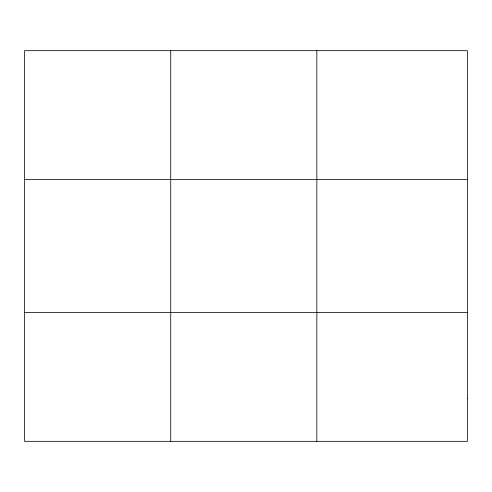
<?xml version="1.0" encoding="UTF-8"?>
<svg xmlns="http://www.w3.org/2000/svg" width="492" height="492" viewBox="0 0 492 492"><rect width="100%" height="100%" fill="white"/><g stroke="black" fill="none" stroke-linecap="round" stroke-linejoin="round"><path stroke-width="0.74" d="M170.724 50.67L170.724 441.33M316.848 50.67L316.848 441.33M24.6 179.586L467.4 179.586M24.6 312.414L467.4 312.414M467.4 398.36L467.4 441.33L24.6 441.33L24.6 50.67L467.4 50.67L467.4 398.36"/></g></svg>
